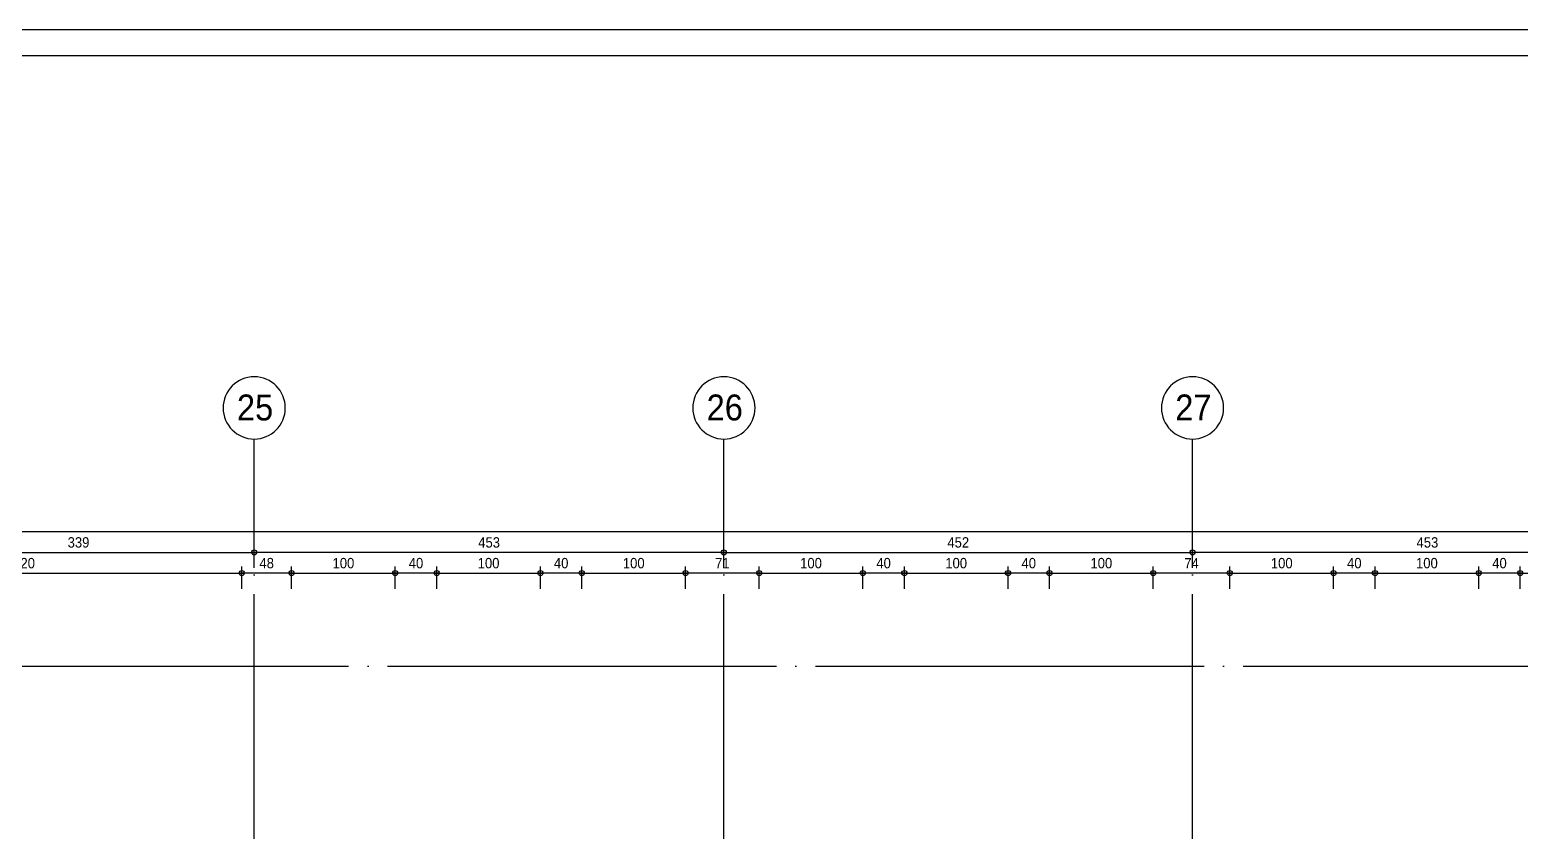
# Model space of a CAD drawing. Extents: x 460786 to 545292, y 30998 to 41694.
# Drawn here: x 491556 to 492993, y 40921 to 41694 of the extents above; entities that cross this region are included whole.
import ezdxf
from ezdxf.enums import TextEntityAlignment as Align

# ---------------------------------------------------------------- set-up
doc = ezdxf.new("R2010")
doc.units = 0
doc.header["$LTSCALE"] = 50
doc.header["$MEASUREMENT"] = 0
doc.header["$PDMODE"] = 35
doc.linetypes.add('DASHDOT', pattern=[5.5, 5, -0.25, 0, -0.25])
doc.layers.get('0').update_dxf_attribs({"linetype": 'CONTINUOUS'})
doc.layers.get('Defpoints').update_dxf_attribs({"linetype": 'CONTINUOUS'})
for name, color, linetype in [('A-Aks Balonu', 2, 'CONTINUOUS'), ('A-Aks Dikey', 12, 'DASHDOT'), ('A-Aks Yatay', 12, 'DASHDOT'), ('A-Lejant', 23, 'CONTINUOUS'), ('A-Olcu DIS Yatay', 8, 'CONTINUOUS')]:
    doc.layers.add(name, color=color, linetype=linetype)
doc.styles.get("Standard").update_dxf_attribs({"font": 'arial.ttf', "width": 0.9})
doc.dimstyles.new('EXIT', dxfattribs={"dimscale": 50, "dimtxt": 0.23, "dimasz": 0.03, "dimexe": 0.125, "dimexo": 0.5, "dimgap": 0.09, "dimtad": 1, "dimzin": 1, "dimdsep": 46, "dimtxsty": 'Standard', "dimblk": 'TICK', "dimcen": 0.2, "dimadec": 0, "dimazin": 0, "dimtfac": 1, "dimtix": 1, "dimtofl": 0, "dimtmove": 2, "dimatfit": 3, "dimldrblk": 'TICK', "dimfxl": 1, "dimtolj": 1, "dimtzin": 1, "dimarcsym": 0})

# ---------------------------------------------------------------- blocks, each defined once
blk = doc.blocks.new('TICK', base_point=(53.7, 38.06))
blk.add_line((55.37, 38.06), (52.04, 38.06))
blk.add_circle((53.7, 38.06), 1.67)
blk = doc.blocks.new('*D488')
at = {"layer": 'A-Olcu DIS Yatay', "color": 0, "lineweight": -2, "transparency": 16777216}
for p, q in [((491433.1, 41174.9), (491433.1, 41196.2)), ((491434.6, 41189.9), (491770.6, 41189.9)), ((491772.1, 41174.9), (491772.1, 41196.2))]:
    blk.add_line(p, q, dxfattribs=at)
at = {"layer": 'Defpoints', "color": 0, "transparency": 16777216}
for p in [(491772.1, 41189.9), (491433.1, 41149.9), (491772.1, 41149.9)]:
    blk.add_point(p, dxfattribs=at)
at = {"layer": 'A-Olcu DIS Yatay', "color": 0, "lineweight": -2, "transparency": 16777216, "xscale": 1.5, "yscale": 1.5, "zscale": 1.5, "rotation": 180}
blk.add_blockref('TICK', (491433.1, 41189.9), dxfattribs=at)
at = {"layer": 'A-Olcu DIS Yatay', "color": 0, "lineweight": -2, "transparency": 16777216, "xscale": 1.5, "yscale": 1.5, "zscale": 1.5}
blk.add_blockref('TICK', (491772.1, 41189.9), dxfattribs=at)
at = {"layer": 'A-Olcu DIS Yatay', "color": 0, "transparency": 16777216, "insert": (491602.6, 41199.5), "char_height": 10, "attachment_point": 5}
blk.add_mtext('\\A1;339', dxfattribs=at)
blk = doc.blocks.new('*D489')
at = {"layer": 'A-Olcu DIS Yatay', "color": 0, "lineweight": -2, "transparency": 16777216}
for p, q in [((491772.1, 41174.9), (491772.1, 41196.2)), ((492223.6, 41189.9), (491773.6, 41189.9)), ((492225.1, 41174.9), (492225.1, 41196.2))]:
    blk.add_line(p, q, dxfattribs=at)
at = {"layer": 'Defpoints', "color": 0, "transparency": 16777216}
for p in [(491772.1, 41189.9), (491772.1, 41149.9), (492225.1, 41149.9)]:
    blk.add_point(p, dxfattribs=at)
at = {"layer": 'A-Olcu DIS Yatay', "color": 0, "lineweight": -2, "transparency": 16777216, "xscale": 1.5, "yscale": 1.5, "zscale": 1.5}
for p, rotation in [((491772.1, 41189.9), 180.0000000000147), ((492225.1, 41189.9), 1.470823463023407e-11)]:
    blk.add_blockref('TICK', p, dxfattribs=dict(at, rotation=rotation))
at = {"layer": 'A-Olcu DIS Yatay', "color": 0, "transparency": 16777216, "insert": (491998.6, 41199.5), "char_height": 10, "attachment_point": 5}
blk.add_mtext('\\A1;453', dxfattribs=at)
blk = doc.blocks.new('*D490')
at = {"layer": 'A-Olcu DIS Yatay', "color": 0, "lineweight": -2, "transparency": 16777216}
for p, q in [((492225.1, 41174.9), (492225.1, 41196.2)), ((492226.6, 41189.9), (492675.6, 41189.9)), ((492677.1, 41174.9), (492677.1, 41196.2))]:
    blk.add_line(p, q, dxfattribs=at)
at = {"layer": 'Defpoints', "color": 0, "transparency": 16777216}
for p in [(492677.1, 41189.9), (492225.1, 41149.9), (492677.1, 41149.9)]:
    blk.add_point(p, dxfattribs=at)
at = {"layer": 'A-Olcu DIS Yatay', "color": 0, "lineweight": -2, "transparency": 16777216, "xscale": 1.5, "yscale": 1.5, "zscale": 1.5, "rotation": 180}
blk.add_blockref('TICK', (492225.1, 41189.9), dxfattribs=at)
at = {"layer": 'A-Olcu DIS Yatay', "color": 0, "lineweight": -2, "transparency": 16777216, "xscale": 1.5, "yscale": 1.5, "zscale": 1.5}
blk.add_blockref('TICK', (492677.1, 41189.9), dxfattribs=at)
at = {"layer": 'A-Olcu DIS Yatay', "color": 0, "transparency": 16777216, "insert": (492451.1, 41199.5), "char_height": 10, "attachment_point": 5}
blk.add_mtext('\\A1;452', dxfattribs=at)
blk = doc.blocks.new('*D491')
at = {"layer": 'A-Olcu DIS Yatay', "color": 0, "lineweight": -2, "transparency": 16777216}
for p, q in [((492677.1, 41174.9), (492677.1, 41196.2)), ((493128.6, 41189.9), (492678.6, 41189.9)), ((493130.1, 41174.9), (493130.1, 41196.2))]:
    blk.add_line(p, q, dxfattribs=at)
at = {"layer": 'Defpoints', "color": 0, "transparency": 16777216}
for p in [(492677.1, 41189.9), (492677.1, 41149.9), (493130.1, 41149.9)]:
    blk.add_point(p, dxfattribs=at)
at = {"layer": 'A-Olcu DIS Yatay', "color": 0, "lineweight": -2, "transparency": 16777216, "xscale": 1.5, "yscale": 1.5, "zscale": 1.5}
for p, rotation in [((492677.1, 41189.9), 180.0000000000138), ((493130.1, 41189.9), 1.382893799473095e-11)]:
    blk.add_blockref('TICK', p, dxfattribs=dict(at, rotation=rotation))
at = {"layer": 'A-Olcu DIS Yatay', "color": 0, "transparency": 16777216, "insert": (492903.6, 41199.5), "char_height": 10, "attachment_point": 5}
blk.add_mtext('\\A1;453', dxfattribs=at)
blk = doc.blocks.new('*D500')
at = {"layer": 'A-Olcu DIS Yatay', "color": 0, "lineweight": -2, "transparency": 16777216}
for p, q in [((491340.1, 41154.9), (491340.1, 41176.2)), ((491341.6, 41169.9), (491758.6, 41169.9)), ((491760.1, 41154.9), (491760.1, 41176.2))]:
    blk.add_line(p, q, dxfattribs=at)
at = {"layer": 'Defpoints', "color": 0, "transparency": 16777216}
for p in [(491760.1, 41169.9), (491340.1, 41129.9), (491760.1, 41129.9)]:
    blk.add_point(p, dxfattribs=at)
at = {"layer": 'A-Olcu DIS Yatay', "color": 0, "lineweight": -2, "transparency": 16777216, "xscale": 1.5, "yscale": 1.5, "zscale": 1.5, "rotation": 180}
blk.add_blockref('TICK', (491340.1, 41169.9), dxfattribs=at)
at = {"layer": 'A-Olcu DIS Yatay', "color": 0, "lineweight": -2, "transparency": 16777216, "xscale": 1.5, "yscale": 1.5, "zscale": 1.5}
blk.add_blockref('TICK', (491760.1, 41169.9), dxfattribs=at)
at = {"layer": 'A-Olcu DIS Yatay', "color": 0, "transparency": 16777216, "insert": (491550.1, 41179.5), "char_height": 10, "attachment_point": 5}
blk.add_mtext('\\A1;420', dxfattribs=at)
blk = doc.blocks.new('*D504')
at = {"layer": 'A-Olcu DIS Yatay', "color": 0, "lineweight": -2, "transparency": 16777216}
for p, q in [((487196, 41194.9), (487196, 41216.2)), ((494095.1, 41194.9), (494095.1, 41216.2)), ((494093.6, 41209.9), (487197.5, 41209.9))]:
    blk.add_line(p, q, dxfattribs=at)
at = {"layer": 'Defpoints', "color": 0, "transparency": 16777216}
for p in [(487196, 41209.9), (487196, 41169.9), (494095.1, 41169.9)]:
    blk.add_point(p, dxfattribs=at)
at = {"layer": 'A-Olcu DIS Yatay', "color": 0, "lineweight": -2, "transparency": 16777216, "xscale": 1.5, "yscale": 1.5, "zscale": 1.5}
for p, rotation in [((487196, 41209.9), 179.9999999999996), ((494095.1, 41209.9), 359.9999999999997)]:
    blk.add_blockref('TICK', p, dxfattribs=dict(at, rotation=rotation))
at = {"layer": 'A-Olcu DIS Yatay', "color": 0, "transparency": 16777216, "insert": (490645.6, 41219.5), "char_height": 10, "attachment_point": 5}
blk.add_mtext('\\A1;6899', dxfattribs=at)
blk = doc.blocks.new('*D513')
at = {"layer": 'A-Olcu DIS Yatay', "color": 0, "lineweight": -2, "transparency": 16777216}
for p, q in [((492993.1, 41154.9), (492993.1, 41176.2)), ((492994.6, 41169.9), (493091.6, 41169.9)), ((493093.1, 41154.9), (493093.1, 41176.2))]:
    blk.add_line(p, q, dxfattribs=at)
at = {"layer": 'Defpoints', "color": 0, "transparency": 16777216}
for p in [(493093.1, 41169.9), (492993.1, 41129.9), (493093.1, 41129.9)]:
    blk.add_point(p, dxfattribs=at)
at = {"layer": 'A-Olcu DIS Yatay', "color": 0, "lineweight": -2, "transparency": 16777216, "xscale": 1.5, "yscale": 1.5, "zscale": 1.5, "rotation": 180}
blk.add_blockref('TICK', (492993.1, 41169.9), dxfattribs=at)
at = {"layer": 'A-Olcu DIS Yatay', "color": 0, "lineweight": -2, "transparency": 16777216, "xscale": 1.5, "yscale": 1.5, "zscale": 1.5}
blk.add_blockref('TICK', (493093.1, 41169.9), dxfattribs=at)
at = {"layer": 'A-Olcu DIS Yatay', "color": 0, "transparency": 16777216, "insert": (493043.1, 41179.5), "char_height": 10, "attachment_point": 5}
blk.add_mtext('\\A1;100', dxfattribs=at)
blk = doc.blocks.new('*D514')
at = {"layer": 'A-Olcu DIS Yatay', "color": 0, "lineweight": -2, "transparency": 16777216}
for p, q in [((492953.1, 41154.9), (492953.1, 41176.2)), ((492991.6, 41169.9), (492954.6, 41169.9)), ((492993.1, 41154.9), (492993.1, 41176.2))]:
    blk.add_line(p, q, dxfattribs=at)
at = {"layer": 'Defpoints', "color": 0, "transparency": 16777216}
for p in [(492953.1, 41169.9), (492953.1, 41129.9), (492993.1, 41129.9)]:
    blk.add_point(p, dxfattribs=at)
at = {"layer": 'A-Olcu DIS Yatay', "color": 0, "lineweight": -2, "transparency": 16777216, "xscale": 1.5, "yscale": 1.5, "zscale": 1.5}
for p, rotation in [((492953.1, 41169.9), 180.0000000002188), ((492993.1, 41169.9), 2.187849901247319e-10)]:
    blk.add_blockref('TICK', p, dxfattribs=dict(at, rotation=rotation))
at = {"layer": 'A-Olcu DIS Yatay', "color": 0, "transparency": 16777216, "insert": (492973.1, 41179.5), "char_height": 10, "attachment_point": 5}
blk.add_mtext('\\A1;40', dxfattribs=at)
blk = doc.blocks.new('*D515')
at = {"layer": 'A-Olcu DIS Yatay', "color": 0, "lineweight": -2, "transparency": 16777216}
for p, q in [((492853.1, 41154.9), (492853.1, 41176.2)), ((492854.6, 41169.9), (492951.6, 41169.9)), ((492953.1, 41154.9), (492953.1, 41176.2))]:
    blk.add_line(p, q, dxfattribs=at)
at = {"layer": 'Defpoints', "color": 0, "transparency": 16777216}
for p in [(492953.1, 41169.9), (492853.1, 41129.9), (492953.1, 41129.9)]:
    blk.add_point(p, dxfattribs=at)
at = {"layer": 'A-Olcu DIS Yatay', "color": 0, "lineweight": -2, "transparency": 16777216, "xscale": 1.5, "yscale": 1.5, "zscale": 1.5, "rotation": 180}
blk.add_blockref('TICK', (492853.1, 41169.9), dxfattribs=at)
at = {"layer": 'A-Olcu DIS Yatay', "color": 0, "lineweight": -2, "transparency": 16777216, "xscale": 1.5, "yscale": 1.5, "zscale": 1.5}
blk.add_blockref('TICK', (492953.1, 41169.9), dxfattribs=at)
at = {"layer": 'A-Olcu DIS Yatay', "color": 0, "transparency": 16777216, "insert": (492903.1, 41179.5), "char_height": 10, "attachment_point": 5}
blk.add_mtext('\\A1;100', dxfattribs=at)
blk = doc.blocks.new('*D516')
at = {"layer": 'A-Olcu DIS Yatay', "color": 0, "lineweight": -2, "transparency": 16777216}
for p, q in [((492813.1, 41154.9), (492813.1, 41176.2)), ((492851.6, 41169.9), (492814.6, 41169.9)), ((492853.1, 41154.9), (492853.1, 41176.2))]:
    blk.add_line(p, q, dxfattribs=at)
at = {"layer": 'Defpoints', "color": 0, "transparency": 16777216}
for p in [(492813.1, 41169.9), (492813.1, 41129.9), (492853.1, 41129.9)]:
    blk.add_point(p, dxfattribs=at)
at = {"layer": 'A-Olcu DIS Yatay', "color": 0, "lineweight": -2, "transparency": 16777216, "xscale": 1.5, "yscale": 1.5, "zscale": 1.5}
for p, rotation in [((492813.1, 41169.9), 180.0000000002188), ((492853.1, 41169.9), 2.187849901247319e-10)]:
    blk.add_blockref('TICK', p, dxfattribs=dict(at, rotation=rotation))
at = {"layer": 'A-Olcu DIS Yatay', "color": 0, "transparency": 16777216, "insert": (492833.1, 41179.5), "char_height": 10, "attachment_point": 5}
blk.add_mtext('\\A1;40', dxfattribs=at)
blk = doc.blocks.new('*D517')
at = {"layer": 'A-Olcu DIS Yatay', "color": 0, "lineweight": -2, "transparency": 16777216}
for p, q in [((492713.1, 41154.9), (492713.1, 41176.2)), ((492714.6, 41169.9), (492811.6, 41169.9)), ((492813.1, 41154.9), (492813.1, 41176.2))]:
    blk.add_line(p, q, dxfattribs=at)
at = {"layer": 'Defpoints', "color": 0, "transparency": 16777216}
for p in [(492813.1, 41169.9), (492713.1, 41129.9), (492813.1, 41129.9)]:
    blk.add_point(p, dxfattribs=at)
at = {"layer": 'A-Olcu DIS Yatay', "color": 0, "lineweight": -2, "transparency": 16777216, "xscale": 1.5, "yscale": 1.5, "zscale": 1.5, "rotation": 180}
blk.add_blockref('TICK', (492713.1, 41169.9), dxfattribs=at)
at = {"layer": 'A-Olcu DIS Yatay', "color": 0, "lineweight": -2, "transparency": 16777216, "xscale": 1.5, "yscale": 1.5, "zscale": 1.5}
blk.add_blockref('TICK', (492813.1, 41169.9), dxfattribs=at)
at = {"layer": 'A-Olcu DIS Yatay', "color": 0, "transparency": 16777216, "insert": (492763.1, 41179.5), "char_height": 10, "attachment_point": 5}
blk.add_mtext('\\A1;100', dxfattribs=at)
blk = doc.blocks.new('*D518')
at = {"layer": 'A-Olcu DIS Yatay', "color": 0, "lineweight": -2, "transparency": 16777216}
for p, q in [((492639.1, 41154.9), (492639.1, 41176.2)), ((492711.6, 41169.9), (492640.6, 41169.9)), ((492713.1, 41154.9), (492713.1, 41176.2))]:
    blk.add_line(p, q, dxfattribs=at)
at = {"layer": 'Defpoints', "color": 0, "transparency": 16777216}
for p in [(492639.1, 41169.9), (492639.1, 41129.9), (492713.1, 41129.9)]:
    blk.add_point(p, dxfattribs=at)
at = {"layer": 'A-Olcu DIS Yatay', "color": 0, "lineweight": -2, "transparency": 16777216, "xscale": 1.5, "yscale": 1.5, "zscale": 1.5}
for p, rotation in [((492639.1, 41169.9), 180.000000000124), ((492713.1, 41169.9), 1.239808256059405e-10)]:
    blk.add_blockref('TICK', p, dxfattribs=dict(at, rotation=rotation))
at = {"layer": 'A-Olcu DIS Yatay', "color": 0, "transparency": 16777216, "insert": (492676.1, 41179.4), "char_height": 10, "attachment_point": 5}
blk.add_mtext('\\A1;74', dxfattribs=at)
blk = doc.blocks.new('*D519')
at = {"layer": 'A-Olcu DIS Yatay', "color": 0, "lineweight": -2, "transparency": 16777216}
for p, q in [((492539.1, 41154.9), (492539.1, 41176.2)), ((492540.6, 41169.9), (492637.6, 41169.9)), ((492639.1, 41154.9), (492639.1, 41176.2))]:
    blk.add_line(p, q, dxfattribs=at)
at = {"layer": 'Defpoints', "color": 0, "transparency": 16777216}
for p in [(492639.1, 41169.9), (492539.1, 41129.9), (492639.1, 41129.9)]:
    blk.add_point(p, dxfattribs=at)
at = {"layer": 'A-Olcu DIS Yatay', "color": 0, "lineweight": -2, "transparency": 16777216, "xscale": 1.5, "yscale": 1.5, "zscale": 1.5, "rotation": 180}
blk.add_blockref('TICK', (492539.1, 41169.9), dxfattribs=at)
at = {"layer": 'A-Olcu DIS Yatay', "color": 0, "lineweight": -2, "transparency": 16777216, "xscale": 1.5, "yscale": 1.5, "zscale": 1.5}
blk.add_blockref('TICK', (492639.1, 41169.9), dxfattribs=at)
at = {"layer": 'A-Olcu DIS Yatay', "color": 0, "transparency": 16777216, "insert": (492589.1, 41179.5), "char_height": 10, "attachment_point": 5}
blk.add_mtext('\\A1;100', dxfattribs=at)
blk = doc.blocks.new('*D520')
at = {"layer": 'A-Olcu DIS Yatay', "color": 0, "lineweight": -2, "transparency": 16777216}
for p, q in [((492499.1, 41154.9), (492499.1, 41176.2)), ((492537.6, 41169.9), (492500.6, 41169.9)), ((492539.1, 41154.9), (492539.1, 41176.2))]:
    blk.add_line(p, q, dxfattribs=at)
at = {"layer": 'Defpoints', "color": 0, "transparency": 16777216}
for p in [(492499.1, 41169.9), (492499.1, 41129.9), (492539.1, 41129.9)]:
    blk.add_point(p, dxfattribs=at)
at = {"layer": 'A-Olcu DIS Yatay', "color": 0, "lineweight": -2, "transparency": 16777216, "xscale": 1.5, "yscale": 1.5, "zscale": 1.5}
for p, rotation in [((492499.1, 41169.9), 180.0000000002188), ((492539.1, 41169.9), 2.187849901247319e-10)]:
    blk.add_blockref('TICK', p, dxfattribs=dict(at, rotation=rotation))
at = {"layer": 'A-Olcu DIS Yatay', "color": 0, "transparency": 16777216, "insert": (492519.1, 41179.5), "char_height": 10, "attachment_point": 5}
blk.add_mtext('\\A1;40', dxfattribs=at)
blk = doc.blocks.new('*D521')
at = {"layer": 'A-Olcu DIS Yatay', "color": 0, "lineweight": -2, "transparency": 16777216}
for p, q in [((492399.1, 41154.9), (492399.1, 41176.2)), ((492400.6, 41169.9), (492497.6, 41169.9)), ((492499.1, 41154.9), (492499.1, 41176.2))]:
    blk.add_line(p, q, dxfattribs=at)
at = {"layer": 'Defpoints', "color": 0, "transparency": 16777216}
for p in [(492499.1, 41169.9), (492399.1, 41129.9), (492499.1, 41129.9)]:
    blk.add_point(p, dxfattribs=at)
at = {"layer": 'A-Olcu DIS Yatay', "color": 0, "lineweight": -2, "transparency": 16777216, "xscale": 1.5, "yscale": 1.5, "zscale": 1.5, "rotation": 180}
blk.add_blockref('TICK', (492399.1, 41169.9), dxfattribs=at)
at = {"layer": 'A-Olcu DIS Yatay', "color": 0, "lineweight": -2, "transparency": 16777216, "xscale": 1.5, "yscale": 1.5, "zscale": 1.5}
blk.add_blockref('TICK', (492499.1, 41169.9), dxfattribs=at)
at = {"layer": 'A-Olcu DIS Yatay', "color": 0, "transparency": 16777216, "insert": (492449.1, 41179.5), "char_height": 10, "attachment_point": 5}
blk.add_mtext('\\A1;100', dxfattribs=at)
blk = doc.blocks.new('*D522')
at = {"layer": 'A-Olcu DIS Yatay', "color": 0, "lineweight": -2, "transparency": 16777216}
for p, q in [((492359.1, 41154.9), (492359.1, 41176.2)), ((492397.6, 41169.9), (492360.6, 41169.9)), ((492399.1, 41154.9), (492399.1, 41176.2))]:
    blk.add_line(p, q, dxfattribs=at)
at = {"layer": 'Defpoints', "color": 0, "transparency": 16777216}
for p in [(492359.1, 41169.9), (492359.1, 41129.9), (492399.1, 41129.9)]:
    blk.add_point(p, dxfattribs=at)
at = {"layer": 'A-Olcu DIS Yatay', "color": 0, "lineweight": -2, "transparency": 16777216, "xscale": 1.5, "yscale": 1.5, "zscale": 1.5}
for p, rotation in [((492359.1, 41169.9), 180.0000000002188), ((492399.1, 41169.9), 2.187849901247319e-10)]:
    blk.add_blockref('TICK', p, dxfattribs=dict(at, rotation=rotation))
at = {"layer": 'A-Olcu DIS Yatay', "color": 0, "transparency": 16777216, "insert": (492379.1, 41179.5), "char_height": 10, "attachment_point": 5}
blk.add_mtext('\\A1;40', dxfattribs=at)
blk = doc.blocks.new('*D523')
at = {"layer": 'A-Olcu DIS Yatay', "color": 0, "lineweight": -2, "transparency": 16777216}
for p, q in [((492259.1, 41154.9), (492259.1, 41176.2)), ((492260.6, 41169.9), (492357.6, 41169.9)), ((492359.1, 41154.9), (492359.1, 41176.2))]:
    blk.add_line(p, q, dxfattribs=at)
at = {"layer": 'Defpoints', "color": 0, "transparency": 16777216}
for p in [(492359.1, 41169.9), (492259.1, 41129.9), (492359.1, 41129.9)]:
    blk.add_point(p, dxfattribs=at)
at = {"layer": 'A-Olcu DIS Yatay', "color": 0, "lineweight": -2, "transparency": 16777216, "xscale": 1.5, "yscale": 1.5, "zscale": 1.5, "rotation": 180}
blk.add_blockref('TICK', (492259.1, 41169.9), dxfattribs=at)
at = {"layer": 'A-Olcu DIS Yatay', "color": 0, "lineweight": -2, "transparency": 16777216, "xscale": 1.5, "yscale": 1.5, "zscale": 1.5}
blk.add_blockref('TICK', (492359.1, 41169.9), dxfattribs=at)
at = {"layer": 'A-Olcu DIS Yatay', "color": 0, "transparency": 16777216, "insert": (492309.1, 41179.5), "char_height": 10, "attachment_point": 5}
blk.add_mtext('\\A1;100', dxfattribs=at)
blk = doc.blocks.new('*D524')
at = {"layer": 'A-Olcu DIS Yatay', "color": 0, "lineweight": -2, "transparency": 16777216}
for p, q in [((492188.1, 41154.9), (492188.1, 41176.2)), ((492257.6, 41169.9), (492189.6, 41169.9)), ((492259.1, 41154.9), (492259.1, 41176.2))]:
    blk.add_line(p, q, dxfattribs=at)
at = {"layer": 'Defpoints', "color": 0, "transparency": 16777216}
for p in [(492188.1, 41169.9), (492188.1, 41129.9), (492259.1, 41129.9)]:
    blk.add_point(p, dxfattribs=at)
at = {"layer": 'A-Olcu DIS Yatay', "color": 0, "lineweight": -2, "transparency": 16777216, "xscale": 1.5, "yscale": 1.5, "zscale": 1.5}
for p, rotation in [((492188.1, 41169.9), 180.0000000001175), ((492259.1, 41169.9), 1.174260688685536e-10)]:
    blk.add_blockref('TICK', p, dxfattribs=dict(at, rotation=rotation))
at = {"layer": 'A-Olcu DIS Yatay', "color": 0, "transparency": 16777216, "insert": (492223.6, 41179.5), "char_height": 10, "attachment_point": 5}
blk.add_mtext('\\A1;71', dxfattribs=at)
blk = doc.blocks.new('*D525')
at = {"layer": 'A-Olcu DIS Yatay', "color": 0, "lineweight": -2, "transparency": 16777216}
for p, q in [((492088.1, 41154.9), (492088.1, 41176.2)), ((492089.6, 41169.9), (492186.6, 41169.9)), ((492188.1, 41154.9), (492188.1, 41176.2))]:
    blk.add_line(p, q, dxfattribs=at)
at = {"layer": 'Defpoints', "color": 0, "transparency": 16777216}
for p in [(492188.1, 41169.9), (492088.1, 41129.9), (492188.1, 41129.9)]:
    blk.add_point(p, dxfattribs=at)
at = {"layer": 'A-Olcu DIS Yatay', "color": 0, "lineweight": -2, "transparency": 16777216, "xscale": 1.5, "yscale": 1.5, "zscale": 1.5, "rotation": 180}
blk.add_blockref('TICK', (492088.1, 41169.9), dxfattribs=at)
at = {"layer": 'A-Olcu DIS Yatay', "color": 0, "lineweight": -2, "transparency": 16777216, "xscale": 1.5, "yscale": 1.5, "zscale": 1.5}
blk.add_blockref('TICK', (492188.1, 41169.9), dxfattribs=at)
at = {"layer": 'A-Olcu DIS Yatay', "color": 0, "transparency": 16777216, "insert": (492138.1, 41179.5), "char_height": 10, "attachment_point": 5}
blk.add_mtext('\\A1;100', dxfattribs=at)
blk = doc.blocks.new('*D526')
at = {"layer": 'A-Olcu DIS Yatay', "color": 0, "lineweight": -2, "transparency": 16777216}
for p, q in [((492048.1, 41154.9), (492048.1, 41176.2)), ((492086.6, 41169.9), (492049.6, 41169.9)), ((492088.1, 41154.9), (492088.1, 41176.2))]:
    blk.add_line(p, q, dxfattribs=at)
at = {"layer": 'Defpoints', "color": 0, "transparency": 16777216}
for p in [(492048.1, 41169.9), (492048.1, 41129.9), (492088.1, 41129.9)]:
    blk.add_point(p, dxfattribs=at)
at = {"layer": 'A-Olcu DIS Yatay', "color": 0, "lineweight": -2, "transparency": 16777216, "xscale": 1.5, "yscale": 1.5, "zscale": 1.5}
for p, rotation in [((492048.1, 41169.9), 180.0000000002188), ((492088.1, 41169.9), 2.187849901247319e-10)]:
    blk.add_blockref('TICK', p, dxfattribs=dict(at, rotation=rotation))
at = {"layer": 'A-Olcu DIS Yatay', "color": 0, "transparency": 16777216, "insert": (492068.1, 41179.5), "char_height": 10, "attachment_point": 5}
blk.add_mtext('\\A1;40', dxfattribs=at)
blk = doc.blocks.new('*D527')
at = {"layer": 'A-Olcu DIS Yatay', "color": 0, "lineweight": -2, "transparency": 16777216}
for p, q in [((491948.1, 41154.9), (491948.1, 41176.2)), ((491949.6, 41169.9), (492046.6, 41169.9)), ((492048.1, 41154.9), (492048.1, 41176.2))]:
    blk.add_line(p, q, dxfattribs=at)
at = {"layer": 'Defpoints', "color": 0, "transparency": 16777216}
for p in [(492048.1, 41169.9), (491948.1, 41129.9), (492048.1, 41129.9)]:
    blk.add_point(p, dxfattribs=at)
at = {"layer": 'A-Olcu DIS Yatay', "color": 0, "lineweight": -2, "transparency": 16777216, "xscale": 1.5, "yscale": 1.5, "zscale": 1.5, "rotation": 180}
blk.add_blockref('TICK', (491948.1, 41169.9), dxfattribs=at)
at = {"layer": 'A-Olcu DIS Yatay', "color": 0, "lineweight": -2, "transparency": 16777216, "xscale": 1.5, "yscale": 1.5, "zscale": 1.5}
blk.add_blockref('TICK', (492048.1, 41169.9), dxfattribs=at)
at = {"layer": 'A-Olcu DIS Yatay', "color": 0, "transparency": 16777216, "insert": (491998.1, 41179.5), "char_height": 10, "attachment_point": 5}
blk.add_mtext('\\A1;100', dxfattribs=at)
blk = doc.blocks.new('*D528')
at = {"layer": 'A-Olcu DIS Yatay', "color": 0, "lineweight": -2, "transparency": 16777216}
for p, q in [((491908.1, 41154.9), (491908.1, 41176.2)), ((491946.6, 41169.9), (491909.6, 41169.9)), ((491948.1, 41154.9), (491948.1, 41176.2))]:
    blk.add_line(p, q, dxfattribs=at)
at = {"layer": 'Defpoints', "color": 0, "transparency": 16777216}
for p in [(491908.1, 41169.9), (491908.1, 41129.9), (491948.1, 41129.9)]:
    blk.add_point(p, dxfattribs=at)
at = {"layer": 'A-Olcu DIS Yatay', "color": 0, "lineweight": -2, "transparency": 16777216, "xscale": 1.5, "yscale": 1.5, "zscale": 1.5}
for p, rotation in [((491908.1, 41169.9), 180.0000000002188), ((491948.1, 41169.9), 2.187849901247319e-10)]:
    blk.add_blockref('TICK', p, dxfattribs=dict(at, rotation=rotation))
at = {"layer": 'A-Olcu DIS Yatay', "color": 0, "transparency": 16777216, "insert": (491928.1, 41179.5), "char_height": 10, "attachment_point": 5}
blk.add_mtext('\\A1;40', dxfattribs=at)
blk = doc.blocks.new('*D529')
at = {"layer": 'A-Olcu DIS Yatay', "color": 0, "lineweight": -2, "transparency": 16777216}
for p, q in [((491808.1, 41154.9), (491808.1, 41176.2)), ((491809.6, 41169.9), (491906.6, 41169.9)), ((491908.1, 41154.9), (491908.1, 41176.2))]:
    blk.add_line(p, q, dxfattribs=at)
at = {"layer": 'Defpoints', "color": 0, "transparency": 16777216}
for p in [(491908.1, 41169.9), (491808.1, 41129.9), (491908.1, 41129.9)]:
    blk.add_point(p, dxfattribs=at)
at = {"layer": 'A-Olcu DIS Yatay', "color": 0, "lineweight": -2, "transparency": 16777216, "xscale": 1.5, "yscale": 1.5, "zscale": 1.5, "rotation": 180}
blk.add_blockref('TICK', (491808.1, 41169.9), dxfattribs=at)
at = {"layer": 'A-Olcu DIS Yatay', "color": 0, "lineweight": -2, "transparency": 16777216, "xscale": 1.5, "yscale": 1.5, "zscale": 1.5}
blk.add_blockref('TICK', (491908.1, 41169.9), dxfattribs=at)
at = {"layer": 'A-Olcu DIS Yatay', "color": 0, "transparency": 16777216, "insert": (491858.1, 41179.5), "char_height": 10, "attachment_point": 5}
blk.add_mtext('\\A1;100', dxfattribs=at)
blk = doc.blocks.new('*D530')
at = {"layer": 'A-Olcu DIS Yatay', "color": 0, "lineweight": -2, "transparency": 16777216}
for p, q in [((491760.1, 41154.9), (491760.1, 41176.2)), ((491806.6, 41169.9), (491761.6, 41169.9)), ((491808.1, 41154.9), (491808.1, 41176.2))]:
    blk.add_line(p, q, dxfattribs=at)
at = {"layer": 'Defpoints', "color": 0, "transparency": 16777216}
for p in [(491760.1, 41169.9), (491760.1, 41129.9), (491808.1, 41129.9)]:
    blk.add_point(p, dxfattribs=at)
at = {"layer": 'A-Olcu DIS Yatay', "color": 0, "lineweight": -2, "transparency": 16777216, "xscale": 1.5, "yscale": 1.5, "zscale": 1.5}
for p, rotation in [((491760.1, 41169.9), 180.0000000001824), ((491808.1, 41169.9), 1.824140838380117e-10)]:
    blk.add_blockref('TICK', p, dxfattribs=dict(at, rotation=rotation))
at = {"layer": 'A-Olcu DIS Yatay', "color": 0, "transparency": 16777216, "insert": (491784.1, 41179.5), "char_height": 10, "attachment_point": 5}
blk.add_mtext('\\A1;48', dxfattribs=at)
blk = doc.blocks.new('aks')
blk.add_circle((-0.8, 38.6), 60)
at = {"width": 0.9}
blk.add_attdef('AKSNO', text='', height=50, dxfattribs=at).set_placement((-0.8, 38.6), align=Align.MIDDLE_CENTER)

msp = doc.modelspace()

# ---------------------------------------------------------------- linework, layer by layer
at = {"layer": 'A-Aks Dikey', "ltscale": 1.5}
for p, q in [((491772.08, 37886.28), (491772.08, 41299.23)), ((492225.08, 37886.28), (492225.08, 41299.23)), ((492677.08, 37886.28), (492677.08, 41299.23))]:
    msp.add_line(p, q, dxfattribs=at)
at = {"layer": 'A-Aks Yatay', "ltscale": 1.5}
msp.add_line((486949.49, 41080.2), (494804.32, 41080.2), dxfattribs=at)
at = {"layer": 'A-Lejant'}
msp.add_lwpolyline([(460786.15, 41693.81), (460786.15, 37193.81), (545291.84, 37193.81), (545291.84, 41693.81), (460786.15, 41693.81)], dxfattribs=at)
msp.add_lwpolyline([(460811.15, 41668.81), (460811.15, 37218.81), (545266.84, 37218.81), (545266.84, 41668.81)], close=True, dxfattribs=at)

# ---------------------------------------------------------------- block references
at = {"layer": 'A-Aks Balonu'}
ref = msp.add_blockref('aks', (491771.66, 41309.91), dxfattribs=dict(at, xscale=-0.5, yscale=0.5, zscale=0.5))
ref.add_attrib('AKSNO', '25', dxfattribs={"layer": '0', "height": 25, "width": 0.9}).set_placement((491772.88, 41329.66), align=Align.MIDDLE_CENTER)
ref = msp.add_blockref('aks', (492224.66, 41309.91), dxfattribs=dict(at, xscale=-0.5, yscale=0.5, zscale=0.5))
ref.add_attrib('AKSNO', '26', dxfattribs={"layer": '0', "height": 25, "width": 0.9}).set_placement((492225.88, 41329.66), align=Align.MIDDLE_CENTER)
ref = msp.add_blockref('aks', (492676.66, 41309.91), dxfattribs=dict(at, xscale=-0.5, yscale=0.5, zscale=0.5))
ref.add_attrib('AKSNO', '27', dxfattribs={"layer": '0', "height": 25, "width": 0.9}).set_placement((492677.88, 41329.66), align=Align.MIDDLE_CENTER)

# ---------------------------------------------------------------- dimensions: what is measured, and where the dimension line sits
at = {"layer": 'A-Olcu DIS Yatay'}
for p1, p2, distance, picture, middle in [((494095.08, 41169.93), (487196.05, 41169.93), -40, '*D504', (490645.56, 41219.54)), ((491433.08, 41149.93), (491772.08, 41149.93), 40, '*D488', (491602.58, 41199.54)), ((492225.08, 41149.93), (491772.08, 41149.93), -40, '*D489', (491998.58, 41199.54)), ((492225.08, 41149.93), (492677.08, 41149.93), 40, '*D490', (492451.08, 41199.54)), ((493130.08, 41149.93), (492677.08, 41149.93), -40, '*D491', (492903.58, 41199.54)), ((491340.08, 41129.93), (491760.08, 41129.93), 40, '*D500', (491550.08, 41179.54)), ((491808.08, 41129.93), (491760.08, 41129.93), -40, '*D530', (491784.08, 41179.54)), ((491808.08, 41129.93), (491908.08, 41129.93), 40, '*D529', (491858.08, 41179.54)), ((491948.08, 41129.93), (491908.08, 41129.93), -40, '*D528', (491928.08, 41179.54)), ((491948.08, 41129.93), (492048.08, 41129.93), 40, '*D527', (491998.08, 41179.54)), ((492088.08, 41129.93), (492048.08, 41129.93), -40, '*D526', (492068.08, 41179.54)), ((492088.08, 41129.93), (492188.08, 41129.93), 40, '*D525', (492138.08, 41179.54)), ((492259.08, 41129.93), (492188.08, 41129.93), -40, '*D524', (492223.58, 41179.45)), ((492259.08, 41129.93), (492359.08, 41129.93), 40, '*D523', (492309.08, 41179.54)), ((492399.08, 41129.93), (492359.08, 41129.93), -40, '*D522', (492379.08, 41179.54)), ((492399.08, 41129.93), (492499.08, 41129.93), 40, '*D521', (492449.08, 41179.54)), ((492539.08, 41129.93), (492499.08, 41129.93), -40, '*D520', (492519.08, 41179.54)), ((492539.08, 41129.93), (492639.08, 41129.93), 40, '*D519', (492589.08, 41179.54)), ((492713.08, 41129.93), (492639.08, 41129.93), -40, '*D518', (492676.08, 41179.43)), ((492713.08, 41129.93), (492813.08, 41129.93), 40, '*D517', (492763.08, 41179.54)), ((492853.08, 41129.93), (492813.08, 41129.93), -40, '*D516', (492833.08, 41179.54)), ((492853.08, 41129.93), (492953.08, 41129.93), 40, '*D515', (492903.08, 41179.54)), ((492993.08, 41129.93), (492953.08, 41129.93), -40, '*D514', (492973.08, 41179.54)), ((492993.08, 41129.93), (493093.08, 41129.93), 40, '*D513', (493043.08, 41179.54))]:
    dim = msp.add_aligned_dim(p1=p1, p2=p2, distance=distance, dimstyle='EXIT', override={"dimtxt": 0.2, "dimdec": 1, "dimzin": 9, "dimtdec": 1}, dxfattribs=at)
    dim.commit()
    dim.dimension.update_dxf_attribs({"geometry": picture, "text_midpoint": middle})

doc.saveas('drawing.dxf')
